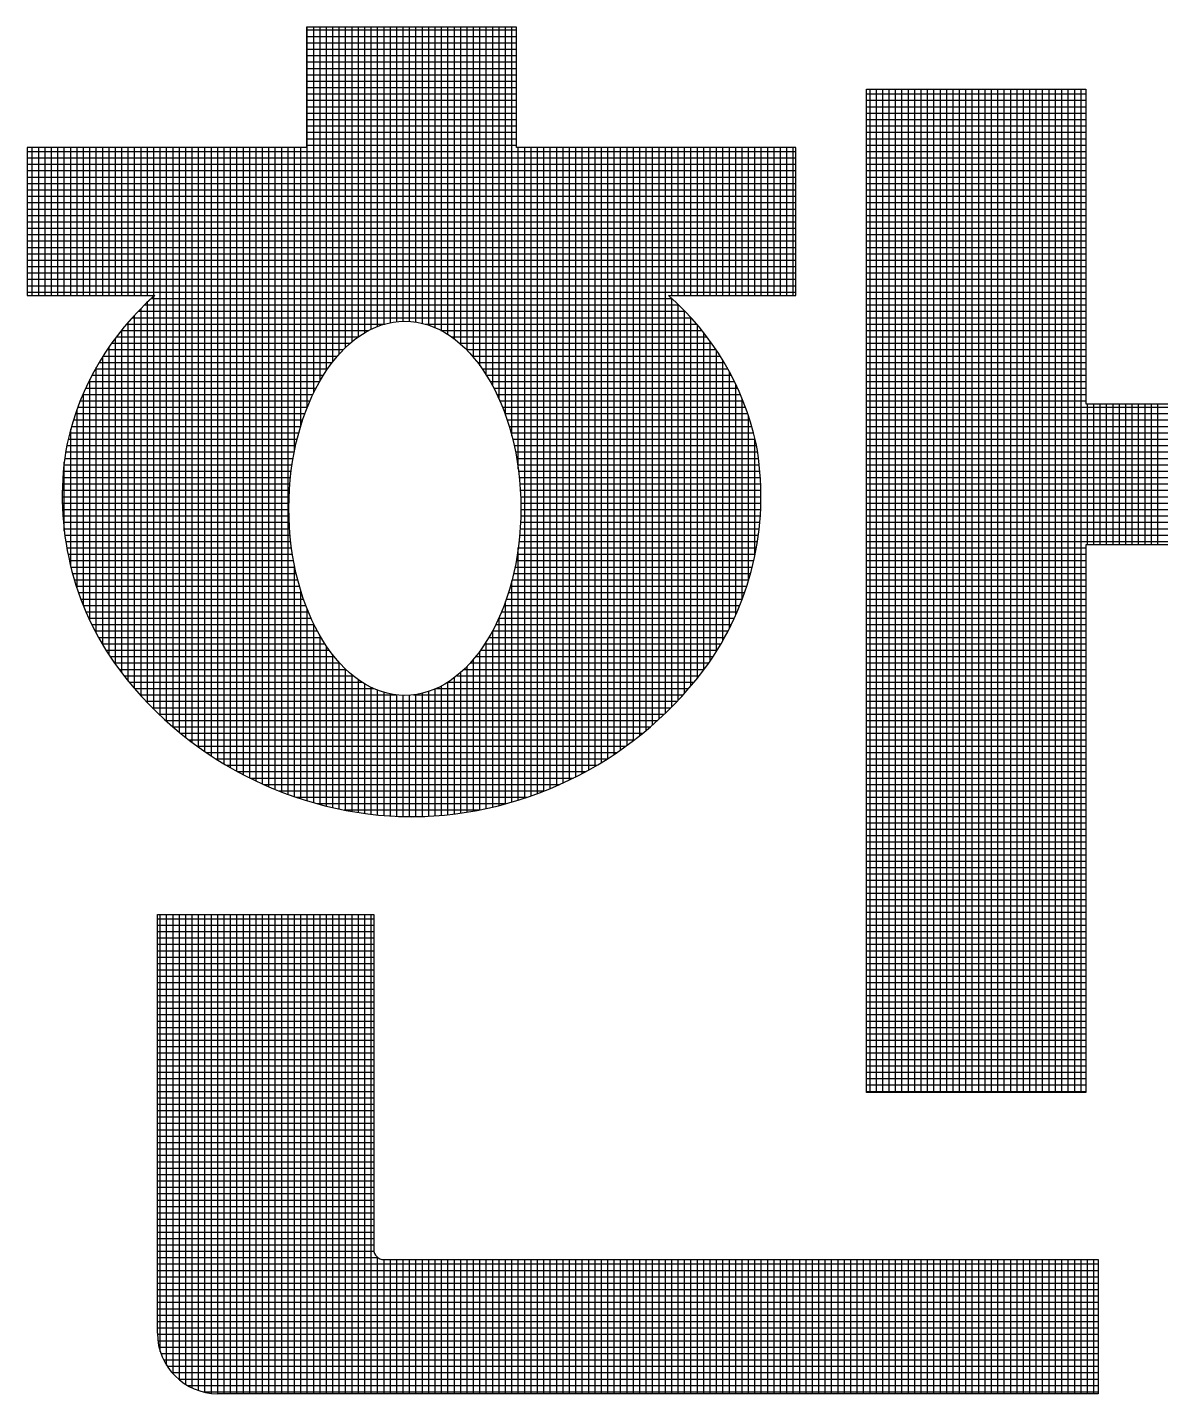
# Model space of a CAD drawing. Header units: inches. Extents: x 1009 to 1850, y 0 to 594.
# Drawn here: x 1713.469 to 1716.547, y 102.452 to 106.163 of the extents above; entities that cross this region are included whole.
import ezdxf

# ---------------------------------------------------------------- set-up
doc = ezdxf.new("R2010")
doc.units = ezdxf.units.IN
doc.header["$MEASUREMENT"] = 0
doc.layers.add('BG ÇÑ±¹Áö¿ª³\xad¹æ±â¼úÁÖ½ÄÈ¸»ç CI', color=7, linetype='Continuous')

msp = doc.modelspace()

# ---------------------------------------------------------------- linework, layer by layer
at = {"layer": 'BG ÇÑ±¹Áö¿ª³\xad¹æ±â¼úÁÖ½ÄÈ¸»ç CI', "color": 7, "linetype": 'Continuous', "lineweight": 25}
for p, q in [((1714.7977, 106.1631), (1714.2273, 106.1631)), ((1714.2273, 106.1631), (1714.2273, 105.8369)), ((1714.2273, 106.1559), (1714.7977, 106.1559)), ((1714.2273, 106.1386), (1714.7977, 106.1386)), ((1714.2292, 105.131), (1714.2292, 106.1631)), ((1714.2466, 105.1705), (1714.2466, 106.1631)), ((1714.2639, 105.2032), (1714.2639, 106.1631)), ((1714.2813, 105.231), (1714.2813, 106.1631)), ((1714.2987, 105.255), (1714.2987, 106.1631)), ((1714.316, 105.2757), (1714.316, 106.1631)), ((1714.3334, 105.2936), (1714.3334, 106.1631)), ((1714.3508, 105.3091), (1714.3508, 106.1631)), ((1714.3681, 105.3223), (1714.3681, 106.1631)), ((1714.3855, 105.3336), (1714.3855, 106.1631)), ((1714.4029, 105.343), (1714.4029, 106.1631)), ((1714.4202, 105.3507), (1714.4202, 106.1631)), ((1714.4376, 105.3566), (1714.4376, 106.1631)), ((1714.455, 105.3609), (1714.455, 106.1631)), ((1714.4723, 105.3637), (1714.4723, 106.1631)), ((1714.4897, 105.3649), (1714.4897, 106.1631)), ((1714.507, 105.3645), (1714.507, 106.1631)), ((1714.5244, 105.3626), (1714.5244, 106.1631)), ((1714.5418, 105.3591), (1714.5418, 106.1631)), ((1714.5591, 105.354), (1714.5591, 106.1631)), ((1714.5765, 105.3473), (1714.5765, 106.1631)), ((1714.5939, 105.3389), (1714.5939, 106.1631)), ((1714.6112, 105.3286), (1714.6112, 106.1631)), ((1714.6286, 105.3164), (1714.6286, 106.1631)), ((1714.646, 105.3021), (1714.646, 106.1631)), ((1714.6633, 105.2855), (1714.6633, 106.1631)), ((1714.6807, 105.2663), (1714.6807, 106.1631)), ((1714.6981, 105.2442), (1714.6981, 106.1631)), ((1714.7154, 105.2186), (1714.7154, 106.1631)), ((1714.7328, 105.1886), (1714.7328, 106.1631)), ((1714.7501, 105.153), (1714.7501, 106.1631)), ((1714.7675, 105.1094), (1714.7675, 106.1631)), ((1714.7849, 105.0526), (1714.7849, 106.1631)), ((1714.7977, 105.8369), (1714.7977, 106.1631)), ((1714.2273, 106.1212), (1714.7977, 106.1212)), ((1714.2273, 106.1038), (1714.7977, 106.1038)), ((1714.2273, 106.0865), (1714.7977, 106.0865)), ((1714.2273, 106.0691), (1714.7977, 106.0691)), ((1714.2273, 106.0517), (1714.7977, 106.0517)), ((1714.2273, 106.0344), (1714.7977, 106.0344)), ((1714.2273, 106.017), (1714.7977, 106.017)), ((1714.2273, 105.9996), (1714.7977, 105.9996)), ((1714.2273, 105.9823), (1714.7977, 105.9823)), ((1715.7473, 103.2703), (1715.7473, 105.995)), ((1715.7473, 105.995), (1716.3433, 105.995)), ((1715.7473, 105.9823), (1716.3433, 105.9823)), ((1715.7573, 103.2703), (1715.7573, 105.995)), ((1715.7747, 103.2703), (1715.7747, 105.995)), ((1715.792, 103.2703), (1715.792, 105.995)), ((1715.8094, 103.2703), (1715.8094, 105.995)), ((1715.8267, 103.2703), (1715.8267, 105.995)), ((1715.8441, 103.2703), (1715.8441, 105.995)), ((1715.8615, 103.2703), (1715.8615, 105.995)), ((1715.8788, 103.2703), (1715.8788, 105.995)), ((1715.8962, 103.2703), (1715.8962, 105.995)), ((1715.9136, 103.2703), (1715.9136, 105.995)), ((1715.9309, 103.2703), (1715.9309, 105.995)), ((1715.9483, 103.2703), (1715.9483, 105.995)), ((1715.9657, 103.2703), (1715.9657, 105.995)), ((1715.983, 103.2703), (1715.983, 105.995)), ((1716.0004, 103.2703), (1716.0004, 105.995)), ((1716.0178, 103.2703), (1716.0178, 105.995)), ((1716.0351, 103.2703), (1716.0351, 105.995)), ((1716.0525, 103.2703), (1716.0525, 105.995)), ((1716.0699, 103.2703), (1716.0699, 105.995)), ((1716.0872, 103.2703), (1716.0872, 105.995)), ((1716.1046, 103.2703), (1716.1046, 105.995)), ((1716.1219, 103.2703), (1716.1219, 105.995)), ((1716.1393, 103.2703), (1716.1393, 105.995)), ((1716.1567, 103.2703), (1716.1567, 105.995)), ((1716.174, 103.2703), (1716.174, 105.995)), ((1716.1914, 103.2703), (1716.1914, 105.995)), ((1716.2088, 103.2703), (1716.2088, 105.995)), ((1716.2261, 103.2703), (1716.2261, 105.995)), ((1716.2435, 103.2703), (1716.2435, 105.995)), ((1716.2609, 103.2703), (1716.2609, 105.995)), ((1716.2782, 103.2703), (1716.2782, 105.995)), ((1716.2956, 103.2703), (1716.2956, 105.995)), ((1716.313, 103.2703), (1716.313, 105.995)), ((1716.3303, 103.2703), (1716.3303, 105.995)), ((1716.3433, 105.995), (1716.3433, 105.141)), ((1714.2273, 105.9649), (1714.7977, 105.9649)), ((1714.2273, 105.9476), (1714.7977, 105.9476)), ((1715.7473, 105.9649), (1716.3433, 105.9649)), ((1715.7473, 105.9476), (1716.3433, 105.9476)), ((1714.2273, 105.9302), (1714.7977, 105.9302)), ((1714.2273, 105.9128), (1714.7977, 105.9128)), ((1715.7473, 105.9302), (1716.3433, 105.9302)), ((1715.7473, 105.9128), (1716.3433, 105.9128)), ((1714.2273, 105.8955), (1714.7977, 105.8955)), ((1714.2273, 105.8781), (1714.7977, 105.8781)), ((1715.7473, 105.8955), (1716.3433, 105.8955)), ((1715.7473, 105.8781), (1716.3433, 105.8781)), ((1714.2273, 105.8369), (1713.469, 105.8369)), ((1713.469, 105.8369), (1713.469, 105.4346)), ((1713.4825, 105.4346), (1713.4825, 105.8369)), ((1713.4999, 105.4346), (1713.4999, 105.8369)), ((1713.5173, 105.4346), (1713.5173, 105.8369)), ((1713.5346, 105.4346), (1713.5346, 105.8369)), ((1713.552, 105.4346), (1713.552, 105.8369)), ((1713.5694, 105.4346), (1713.5694, 105.8369)), ((1713.5867, 105.4346), (1713.5867, 105.8369)), ((1713.6041, 105.4346), (1713.6041, 105.8369)), ((1713.6215, 105.4346), (1713.6215, 105.8369)), ((1713.6388, 105.4346), (1713.6388, 105.8369)), ((1713.6562, 105.4346), (1713.6562, 105.8369)), ((1713.6736, 105.4346), (1713.6736, 105.8369)), ((1713.6909, 105.4346), (1713.6909, 105.8369)), ((1713.7083, 105.4346), (1713.7083, 105.8369)), ((1713.7256, 105.4346), (1713.7256, 105.8369)), ((1713.743, 105.4346), (1713.743, 105.8369)), ((1713.7604, 105.4346), (1713.7604, 105.8369)), ((1713.7777, 105.4346), (1713.7777, 105.8369)), ((1713.7951, 105.4346), (1713.7951, 105.8369)), ((1713.8125, 105.4346), (1713.8125, 105.8369)), ((1713.8298, 104.2944), (1713.8298, 105.8369)), ((1713.8472, 104.2784), (1713.8472, 105.8369)), ((1713.8646, 104.263), (1713.8646, 105.8369)), ((1713.8819, 104.2484), (1713.8819, 105.8369)), ((1713.8993, 104.2344), (1713.8993, 105.8369)), ((1713.9167, 104.2211), (1713.9167, 105.8369)), ((1713.934, 104.2083), (1713.934, 105.8369)), ((1713.9514, 104.1961), (1713.9514, 105.8369)), ((1713.9687, 104.1844), (1713.9687, 105.8369)), ((1713.9861, 104.1732), (1713.9861, 105.8369)), ((1714.0035, 104.1626), (1714.0035, 105.8369)), ((1714.0208, 104.1524), (1714.0208, 105.8369)), ((1714.0382, 104.1426), (1714.0382, 105.8369)), ((1714.0556, 104.1333), (1714.0556, 105.8369)), ((1714.0729, 104.1245), (1714.0729, 105.8369)), ((1714.0903, 104.116), (1714.0903, 105.8369)), ((1714.1077, 104.108), (1714.1077, 105.8369)), ((1714.125, 104.1004), (1714.125, 105.8369)), ((1714.1424, 104.0931), (1714.1424, 105.8369)), ((1714.1598, 104.0863), (1714.1598, 105.8369)), ((1714.1771, 104.0797), (1714.1771, 105.8369)), ((1714.1945, 105.0121), (1714.1945, 105.8369)), ((1714.2119, 105.0814), (1714.2119, 105.8369)), ((1714.2273, 105.8607), (1714.7977, 105.8607)), ((1714.2273, 105.8434), (1714.7977, 105.8434)), ((1715.556, 105.8369), (1714.7977, 105.8369)), ((1714.8022, 104.963), (1714.8022, 105.8369)), ((1714.8196, 104.0699), (1714.8196, 105.8369)), ((1714.837, 104.0758), (1714.837, 105.8369)), ((1714.8543, 104.0821), (1714.8543, 105.8369)), ((1714.8717, 104.0888), (1714.8717, 105.8369)), ((1714.8891, 104.0958), (1714.8891, 105.8369)), ((1714.9064, 104.1032), (1714.9064, 105.8369)), ((1714.9238, 104.111), (1714.9238, 105.8369)), ((1714.9412, 104.1191), (1714.9412, 105.8369)), ((1714.9585, 104.1277), (1714.9585, 105.8369)), ((1714.9759, 104.1367), (1714.9759, 105.8369)), ((1714.9933, 104.1462), (1714.9933, 105.8369)), ((1715.0106, 104.1561), (1715.0106, 105.8369)), ((1715.028, 104.1665), (1715.028, 105.8369)), ((1715.0453, 104.1773), (1715.0453, 105.8369)), ((1715.0627, 104.1887), (1715.0627, 105.8369)), ((1715.0801, 104.2005), (1715.0801, 105.8369)), ((1715.0974, 104.213), (1715.0974, 105.8369)), ((1715.1148, 104.226), (1715.1148, 105.8369)), ((1715.1322, 104.2395), (1715.1322, 105.8369)), ((1715.1495, 104.2538), (1715.1495, 105.8369)), ((1715.1669, 104.2687), (1715.1669, 105.8369)), ((1715.1843, 104.2843), (1715.1843, 105.8369)), ((1715.2016, 104.3006), (1715.2016, 105.8369)), ((1715.219, 105.4346), (1715.219, 105.8369)), ((1715.2364, 105.4346), (1715.2364, 105.8369)), ((1715.2537, 105.4346), (1715.2537, 105.8369)), ((1715.2711, 105.4346), (1715.2711, 105.8369)), ((1715.2884, 105.4346), (1715.2884, 105.8369)), ((1715.3058, 105.4346), (1715.3058, 105.8369)), ((1715.3232, 105.4346), (1715.3232, 105.8369)), ((1715.3405, 105.4346), (1715.3405, 105.8369)), ((1715.3579, 105.4346), (1715.3579, 105.8369)), ((1715.3753, 105.4346), (1715.3753, 105.8369)), ((1715.3926, 105.4346), (1715.3926, 105.8369)), ((1715.41, 105.4346), (1715.41, 105.8369)), ((1715.4274, 105.4346), (1715.4274, 105.8369)), ((1715.4447, 105.4346), (1715.4447, 105.8369)), ((1715.4621, 105.4346), (1715.4621, 105.8369)), ((1715.4795, 105.4346), (1715.4795, 105.8369)), ((1715.4968, 105.4346), (1715.4968, 105.8369)), ((1715.5142, 105.4346), (1715.5142, 105.8369)), ((1715.5316, 105.4346), (1715.5316, 105.8369)), ((1715.5489, 105.4346), (1715.5489, 105.8369)), ((1715.556, 105.4346), (1715.556, 105.8369)), ((1715.7473, 105.8607), (1716.3433, 105.8607)), ((1715.7473, 105.8434), (1716.3433, 105.8434)), ((1713.469, 105.826), (1715.556, 105.826)), ((1713.469, 105.8086), (1715.556, 105.8086)), ((1715.7473, 105.826), (1716.3433, 105.826)), ((1715.7473, 105.8086), (1716.3433, 105.8086)), ((1713.469, 105.7913), (1715.556, 105.7913)), ((1713.469, 105.7739), (1715.556, 105.7739)), ((1715.7473, 105.7913), (1716.3433, 105.7913)), ((1715.7473, 105.7739), (1716.3433, 105.7739)), ((1713.469, 105.7565), (1715.556, 105.7565)), ((1713.469, 105.7392), (1715.556, 105.7392)), ((1713.469, 105.7218), (1715.556, 105.7218)), ((1715.7473, 105.7565), (1716.3433, 105.7565)), ((1715.7473, 105.7392), (1716.3433, 105.7392)), ((1715.7473, 105.7218), (1716.3433, 105.7218)), ((1713.469, 105.7045), (1715.556, 105.7045)), ((1713.469, 105.6871), (1715.556, 105.6871)), ((1715.7473, 105.7045), (1716.3433, 105.7045)), ((1715.7473, 105.6871), (1716.3433, 105.6871)), ((1713.469, 105.6697), (1715.556, 105.6697)), ((1713.469, 105.6524), (1715.556, 105.6524)), ((1715.7473, 105.6697), (1716.3433, 105.6697)), ((1715.7473, 105.6524), (1716.3433, 105.6524)), ((1713.469, 105.635), (1715.556, 105.635)), ((1713.469, 105.6176), (1715.556, 105.6176)), ((1715.7473, 105.635), (1716.3433, 105.635)), ((1715.7473, 105.6176), (1716.3433, 105.6176)), ((1713.469, 105.6003), (1715.556, 105.6003)), ((1713.469, 105.5829), (1715.556, 105.5829)), ((1715.7473, 105.6003), (1716.3433, 105.6003)), ((1715.7473, 105.5829), (1716.3433, 105.5829)), ((1713.469, 105.5655), (1715.556, 105.5655)), ((1713.469, 105.5482), (1715.556, 105.5482)), ((1715.7473, 105.5655), (1716.3433, 105.5655)), ((1715.7473, 105.5482), (1716.3433, 105.5482)), ((1713.469, 105.5308), (1715.556, 105.5308)), ((1713.469, 105.5134), (1715.556, 105.5134)), ((1715.7473, 105.5308), (1716.3433, 105.5308)), ((1715.7473, 105.5134), (1716.3433, 105.5134)), ((1713.469, 105.4961), (1715.556, 105.4961)), ((1713.469, 105.4787), (1715.556, 105.4787)), ((1713.469, 105.4613), (1715.556, 105.4613)), ((1715.7473, 105.4961), (1716.3433, 105.4961)), ((1715.7473, 105.4787), (1716.3433, 105.4787)), ((1715.7473, 105.4613), (1716.3433, 105.4613)), ((1713.469, 105.444), (1715.556, 105.444)), ((1713.469, 105.4346), (1713.8151, 105.4346)), ((1713.8061, 105.4266), (1715.2189, 105.4266)), ((1713.8125, 104.3113), (1713.8125, 105.4323)), ((1715.2099, 105.4346), (1715.556, 105.4346)), ((1715.219, 104.3177), (1715.219, 105.4265)), ((1715.7473, 105.444), (1716.3433, 105.444)), ((1715.7473, 105.4266), (1716.3433, 105.4266)), ((1713.7702, 105.3919), (1715.2548, 105.3919)), ((1713.7777, 104.3475), (1713.7777, 105.3996)), ((1713.7875, 105.4093), (1715.2375, 105.4093)), ((1713.7951, 104.329), (1713.7951, 105.4165)), ((1715.2364, 104.3358), (1715.2364, 105.4103)), ((1715.2537, 104.3547), (1715.2537, 105.393)), ((1715.7473, 105.4093), (1716.3433, 105.4093)), ((1715.7473, 105.3919), (1716.3433, 105.3919)), ((1713.7386, 105.3572), (1714.4395, 105.3572)), ((1713.743, 104.3878), (1713.743, 105.3623)), ((1713.7539, 105.3745), (1715.2711, 105.3745)), ((1713.7604, 104.3671), (1713.7604, 105.3816)), ((1714.5491, 105.3572), (1715.2864, 105.3572)), ((1715.2711, 104.3747), (1715.2711, 105.3746)), ((1715.2884, 104.3958), (1715.2884, 105.3548)), ((1715.7473, 105.3745), (1716.3433, 105.3745)), ((1715.7473, 105.3572), (1716.3433, 105.3572)), ((1713.7083, 104.4328), (1713.7083, 105.3193)), ((1713.7106, 105.3224), (1714.3683, 105.3224)), ((1713.7242, 105.3398), (1714.3965, 105.3398)), ((1713.7256, 104.4096), (1713.7256, 105.3416)), ((1714.5921, 105.3398), (1715.3008, 105.3398)), ((1714.6204, 105.3224), (1715.3144, 105.3224)), ((1715.3058, 104.4181), (1715.3058, 105.3335)), ((1715.7473, 105.3398), (1716.3433, 105.3398)), ((1715.7473, 105.3224), (1716.3433, 105.3224)), ((1713.6859, 105.2877), (1714.3274, 105.2877)), ((1713.6909, 104.4583), (1713.6909, 105.2951)), ((1713.6979, 105.3051), (1714.346, 105.3051)), ((1714.6426, 105.3051), (1715.3271, 105.3051)), ((1714.6612, 105.2877), (1715.3391, 105.2877)), ((1715.3232, 104.4419), (1715.3232, 105.3105)), ((1715.3405, 104.4684), (1715.3405, 105.2855)), ((1715.7473, 105.3051), (1716.3433, 105.3051)), ((1715.7473, 105.2877), (1716.3433, 105.2877)), ((1713.6562, 104.5174), (1713.6562, 105.2395)), ((1713.664, 105.253), (1714.2971, 105.253)), ((1713.6736, 104.4864), (1713.6736, 105.2686)), ((1713.6746, 105.2703), (1714.3113, 105.2703)), ((1714.6773, 105.2703), (1715.3504, 105.2703)), ((1714.6915, 105.253), (1715.361, 105.253)), ((1715.3579, 104.4976), (1715.3579, 105.2581)), ((1715.7473, 105.2703), (1716.3433, 105.2703)), ((1715.7473, 105.253), (1716.3433, 105.253)), ((1713.6358, 105.2009), (1714.2626, 105.2009)), ((1713.6388, 104.5522), (1713.6388, 105.2069)), ((1713.6446, 105.2182), (1714.273, 105.2182)), ((1713.654, 105.2356), (1714.2844, 105.2356)), ((1714.7042, 105.2356), (1715.371, 105.2356)), ((1714.7156, 105.2182), (1715.3804, 105.2182)), ((1714.726, 105.2009), (1715.3892, 105.2009)), ((1715.3753, 104.5299), (1715.3753, 105.2278)), ((1715.7473, 105.2356), (1716.3433, 105.2356)), ((1715.7473, 105.2182), (1716.3433, 105.2182)), ((1715.7473, 105.2009), (1716.3433, 105.2009)), ((1713.6199, 105.1662), (1714.2445, 105.1662)), ((1713.6215, 104.592), (1713.6215, 105.1698)), ((1713.6276, 105.1835), (1714.2531, 105.1835)), ((1714.7355, 105.1835), (1715.3974, 105.1835)), ((1714.7441, 105.1662), (1715.4051, 105.1662)), ((1715.3926, 104.5663), (1715.3926, 105.1937)), ((1715.7473, 105.1835), (1716.3433, 105.1835)), ((1715.7473, 105.1662), (1716.3433, 105.1662)), ((1713.6041, 104.6393), (1713.6041, 105.1262)), ((1713.606, 105.1314), (1714.2294, 105.1314)), ((1713.6127, 105.1488), (1714.2366, 105.1488)), ((1714.752, 105.1488), (1715.4123, 105.1488)), ((1714.7592, 105.1314), (1715.419, 105.1314)), ((1715.41, 104.6086), (1715.41, 105.1545)), ((1715.7473, 105.1488), (1716.3433, 105.1488)), ((1715.7473, 105.1314), (1716.86, 105.1314)), ((1716.3433, 105.141), (1716.86, 105.141)), ((1716.3477, 104.7578), (1716.3477, 105.141)), ((1716.365, 104.7578), (1716.365, 105.141)), ((1716.3824, 104.7578), (1716.3824, 105.141)), ((1716.3998, 104.7578), (1716.3998, 105.141)), ((1716.4171, 104.7578), (1716.4171, 105.141)), ((1716.4345, 104.7578), (1716.4345, 105.141)), ((1716.4519, 104.7578), (1716.4519, 105.141)), ((1716.4692, 104.7578), (1716.4692, 105.141)), ((1716.4866, 104.7578), (1716.4866, 105.141)), ((1716.504, 104.7578), (1716.504, 105.141)), ((1716.5213, 104.7578), (1716.5213, 105.141)), ((1716.5387, 104.7578), (1716.5387, 105.141)), ((1713.5941, 105.0967), (1714.2167, 105.0967)), ((1713.5998, 105.1141), (1714.2228, 105.1141)), ((1714.7659, 105.1141), (1715.4252, 105.1141)), ((1714.7719, 105.0967), (1715.4309, 105.0967)), ((1715.4274, 104.6597), (1715.4274, 105.1076)), ((1715.7473, 105.1141), (1716.86, 105.1141)), ((1715.7473, 105.0967), (1716.86, 105.0967)), ((1713.5841, 105.062), (1714.2062, 105.062)), ((1713.5867, 104.6996), (1713.5867, 105.0718)), ((1713.5889, 105.0793), (1714.2112, 105.0793)), ((1714.7774, 105.0793), (1715.4361, 105.0793)), ((1714.7824, 105.062), (1715.4409, 105.062)), ((1715.7473, 105.0793), (1716.86, 105.0793)), ((1715.7473, 105.062), (1716.86, 105.062)), ((1713.576, 105.0272), (1714.1977, 105.0272)), ((1713.5797, 105.0446), (1714.2017, 105.0446)), ((1714.7869, 105.0446), (1715.4453, 105.0446)), ((1714.791, 105.0272), (1715.449, 105.0272)), ((1715.4447, 104.7281), (1715.4447, 105.0469)), ((1715.7473, 105.0446), (1716.86, 105.0446)), ((1715.7473, 105.0272), (1716.86, 105.0272)), ((1713.5694, 104.7951), (1713.5694, 104.9824)), ((1713.5706, 104.9925), (1714.1909, 104.9925)), ((1713.5731, 105.0099), (1714.194, 105.0099)), ((1714.7946, 105.0099), (1715.4519, 105.0099)), ((1714.7978, 104.9925), (1715.4544, 104.9925)), ((1715.7473, 105.0099), (1716.86, 105.0099)), ((1715.7473, 104.9925), (1716.86, 104.9925)), ((1713.5668, 104.9578), (1714.1857, 104.9578)), ((1713.5685, 104.9751), (1714.1881, 104.9751)), ((1714.8005, 104.9751), (1715.4565, 104.9751)), ((1714.8029, 104.9578), (1715.4582, 104.9578)), ((1715.7473, 104.9751), (1716.86, 104.9751)), ((1715.7473, 104.9578), (1716.86, 104.9578)), ((1713.564, 104.9057), (1714.1809, 104.9057)), ((1713.5646, 104.923), (1714.1821, 104.923)), ((1713.5655, 104.9404), (1714.1837, 104.9404)), ((1714.8049, 104.9404), (1715.4595, 104.9404)), ((1714.8065, 104.923), (1715.4604, 104.923)), ((1714.8077, 104.9057), (1715.461, 104.9057)), ((1715.7473, 104.9404), (1716.86, 104.9404)), ((1715.7473, 104.923), (1716.86, 104.923)), ((1715.7473, 104.9057), (1716.86, 104.9057)), ((1713.5638, 104.8883), (1714.18, 104.8883)), ((1713.564, 104.871), (1714.1795, 104.871)), ((1714.8086, 104.8883), (1715.4612, 104.8883)), ((1714.8091, 104.871), (1715.461, 104.871)), ((1715.7473, 104.8883), (1716.86, 104.8883)), ((1715.7473, 104.871), (1716.86, 104.871)), ((1713.5646, 104.8536), (1714.1794, 104.8536)), ((1713.5656, 104.8362), (1714.1797, 104.8362)), ((1714.8089, 104.8362), (1715.4594, 104.8362)), ((1714.8092, 104.8536), (1715.4604, 104.8536)), ((1715.7473, 104.8536), (1716.86, 104.8536)), ((1715.7473, 104.8362), (1716.86, 104.8362)), ((1713.5669, 104.8189), (1714.1803, 104.8189)), ((1713.5686, 104.8015), (1714.1813, 104.8015)), ((1714.8073, 104.8015), (1715.4564, 104.8015)), ((1714.8083, 104.8189), (1715.4581, 104.8189)), ((1715.7473, 104.8189), (1716.86, 104.8189)), ((1715.7473, 104.8015), (1716.86, 104.8015)), ((1713.5707, 104.7841), (1714.1826, 104.7841)), ((1713.5733, 104.7668), (1714.1844, 104.7668)), ((1714.8042, 104.7668), (1715.4517, 104.7668)), ((1714.806, 104.7841), (1715.4542, 104.7841)), ((1715.7473, 104.7841), (1716.86, 104.7841)), ((1715.7473, 104.7668), (1716.86, 104.7668)), ((1716.3433, 104.7578), (1716.3433, 103.2703)), ((1716.86, 104.7578), (1716.3433, 104.7578)), ((1713.5762, 104.7494), (1714.1865, 104.7494)), ((1713.5795, 104.732), (1714.189, 104.732)), ((1714.7996, 104.732), (1715.4455, 104.732)), ((1714.8021, 104.7494), (1715.4488, 104.7494)), ((1714.8022, 104.0644), (1714.8022, 104.7505)), ((1715.7473, 104.7494), (1716.3433, 104.7494)), ((1715.7473, 104.732), (1716.3433, 104.732)), ((1713.5832, 104.7147), (1714.192, 104.7147)), ((1713.5873, 104.6973), (1714.1953, 104.6973)), ((1714.1945, 104.0736), (1714.1945, 104.7014)), ((1714.7933, 104.6973), (1715.4377, 104.6973)), ((1714.7966, 104.7147), (1715.4418, 104.7147)), ((1715.7473, 104.7147), (1716.3433, 104.7147)), ((1715.7473, 104.6973), (1716.3433, 104.6973)), ((1713.5918, 104.6799), (1714.1991, 104.6799)), ((1713.5968, 104.6626), (1714.2033, 104.6626)), ((1713.6022, 104.6452), (1714.208, 104.6452)), ((1714.7806, 104.6452), (1715.4228, 104.6452)), ((1714.7849, 104.0591), (1714.7849, 104.6609)), ((1714.7853, 104.6626), (1715.4282, 104.6626)), ((1714.7895, 104.6799), (1715.4332, 104.6799)), ((1715.7473, 104.6799), (1716.3433, 104.6799)), ((1715.7473, 104.6626), (1716.3433, 104.6626)), ((1715.7473, 104.6452), (1716.3433, 104.6452)), ((1713.608, 104.6279), (1714.2132, 104.6279)), ((1713.6143, 104.6105), (1714.2189, 104.6105)), ((1714.2119, 104.0678), (1714.2119, 104.6321)), ((1714.7698, 104.6105), (1715.4107, 104.6105)), ((1714.7754, 104.6279), (1715.417, 104.6279)), ((1715.7473, 104.6279), (1716.3433, 104.6279)), ((1715.7473, 104.6105), (1716.3433, 104.6105)), ((1713.621, 104.5931), (1714.2251, 104.5931)), ((1713.6282, 104.5758), (1714.2319, 104.5758)), ((1714.2292, 104.0624), (1714.2292, 104.5825)), ((1714.7567, 104.5758), (1715.3968, 104.5758)), ((1714.7635, 104.5931), (1715.404, 104.5931)), ((1714.7675, 104.0543), (1714.7675, 104.6041)), ((1715.7473, 104.5931), (1716.3433, 104.5931)), ((1715.7473, 104.5758), (1716.3433, 104.5758)), ((1713.636, 104.5584), (1714.2394, 104.5584)), ((1713.6442, 104.541), (1714.2476, 104.541)), ((1714.2466, 104.0573), (1714.2466, 104.543)), ((1714.741, 104.541), (1715.3808, 104.541)), ((1714.7492, 104.5584), (1715.389, 104.5584)), ((1714.7501, 104.0497), (1714.7501, 104.5605)), ((1715.7473, 104.5584), (1716.3433, 104.5584)), ((1715.7473, 104.541), (1716.3433, 104.541)), ((1713.6529, 104.5237), (1714.2565, 104.5237)), ((1713.6622, 104.5063), (1714.2663, 104.5063)), ((1714.2639, 104.0525), (1714.2639, 104.5103)), ((1714.7223, 104.5063), (1715.3628, 104.5063)), ((1714.7321, 104.5237), (1715.3721, 104.5237)), ((1714.7328, 104.0455), (1714.7328, 104.5249)), ((1715.7473, 104.5237), (1716.3433, 104.5237)), ((1715.7473, 104.5063), (1716.3433, 104.5063)), ((1713.6721, 104.4889), (1714.277, 104.4889)), ((1713.6825, 104.4716), (1714.2889, 104.4716)), ((1714.2813, 104.0481), (1714.2813, 104.4825)), ((1714.2987, 104.044), (1714.2987, 104.4586)), ((1714.6981, 104.038), (1714.6981, 104.4693)), ((1714.6997, 104.4716), (1715.3425, 104.4716)), ((1714.7116, 104.4889), (1715.3529, 104.4889)), ((1714.7154, 104.0416), (1714.7154, 104.4949)), ((1715.7473, 104.4889), (1716.3433, 104.4889)), ((1715.7473, 104.4716), (1716.3433, 104.4716)), ((1713.6936, 104.4542), (1714.3021, 104.4542)), ((1713.7053, 104.4368), (1714.317, 104.4368)), ((1714.316, 104.0402), (1714.316, 104.4379)), ((1714.6633, 104.0318), (1714.6633, 104.428)), ((1714.6716, 104.4368), (1715.3197, 104.4368)), ((1714.6807, 104.0348), (1714.6807, 104.4472)), ((1714.6865, 104.4542), (1715.3314, 104.4542)), ((1715.7473, 104.4542), (1716.3433, 104.4542)), ((1715.7473, 104.4368), (1716.3433, 104.4368)), ((1713.7181, 104.4195), (1714.3339, 104.4195)), ((1713.7315, 104.4021), (1714.3536, 104.4021)), ((1713.7455, 104.3847), (1714.3777, 104.3847)), ((1714.3334, 104.0368), (1714.3334, 104.4199)), ((1714.3508, 104.0336), (1714.3508, 104.4045)), ((1714.3681, 104.0308), (1714.3681, 104.3912)), ((1714.611, 104.3847), (1715.2795, 104.3847)), ((1714.6112, 104.0248), (1714.6112, 104.3849)), ((1714.6286, 104.0269), (1714.6286, 104.3971)), ((1714.635, 104.4021), (1715.2935, 104.4021)), ((1714.646, 104.0292), (1714.646, 104.4114)), ((1714.6547, 104.4195), (1715.3069, 104.4195)), ((1715.7473, 104.4195), (1716.3433, 104.4195)), ((1715.7473, 104.4021), (1716.3433, 104.4021)), ((1715.7473, 104.3847), (1716.3433, 104.3847)), ((1713.7602, 104.3674), (1714.4095, 104.3674)), ((1713.7755, 104.35), (1714.4708, 104.35)), ((1714.3855, 104.0283), (1714.3855, 104.3799)), ((1714.4029, 104.0261), (1714.4029, 104.3705)), ((1714.4202, 104.0242), (1714.4202, 104.3629)), ((1714.4376, 104.0226), (1714.4376, 104.3569)), ((1714.455, 104.0213), (1714.455, 104.3526)), ((1714.4723, 104.0203), (1714.4723, 104.3498)), ((1714.4897, 104.0196), (1714.4897, 104.3487)), ((1714.507, 104.0192), (1714.507, 104.349)), ((1714.5178, 104.35), (1715.2495, 104.35)), ((1714.5244, 104.0193), (1714.5244, 104.3509)), ((1714.5418, 104.0198), (1714.5418, 104.3544)), ((1714.5591, 104.0206), (1714.5591, 104.3595)), ((1714.5765, 104.0217), (1714.5765, 104.3662)), ((1714.5791, 104.3674), (1715.2648, 104.3674)), ((1714.5939, 104.0231), (1714.5939, 104.3747)), ((1715.7473, 104.3674), (1716.3433, 104.3674)), ((1715.7473, 104.35), (1716.3433, 104.35)), ((1713.7916, 104.3327), (1715.2334, 104.3327)), ((1713.8084, 104.3153), (1715.2166, 104.3153)), ((1715.7473, 104.3327), (1716.3433, 104.3327)), ((1715.7473, 104.3153), (1716.3433, 104.3153)), ((1713.8261, 104.2979), (1715.1988, 104.2979)), ((1713.8448, 104.2806), (1715.1802, 104.2806)), ((1715.7473, 104.2979), (1716.3433, 104.2979)), ((1715.7473, 104.2806), (1716.3433, 104.2806)), ((1713.8644, 104.2632), (1715.1606, 104.2632)), ((1713.8851, 104.2458), (1715.1399, 104.2458)), ((1715.7473, 104.2632), (1716.3433, 104.2632)), ((1715.7473, 104.2458), (1716.3433, 104.2458)), ((1713.9069, 104.2285), (1715.1181, 104.2285)), ((1713.9301, 104.2111), (1715.0949, 104.2111)), ((1715.7473, 104.2285), (1716.3433, 104.2285)), ((1715.7473, 104.2111), (1716.3433, 104.2111)), ((1713.9548, 104.1937), (1715.0702, 104.1937)), ((1713.9811, 104.1764), (1715.0439, 104.1764)), ((1715.7473, 104.1937), (1716.3433, 104.1937)), ((1715.7473, 104.1764), (1716.3433, 104.1764)), ((1714.0094, 104.159), (1715.0156, 104.159)), ((1714.04, 104.1416), (1714.985, 104.1416)), ((1714.0733, 104.1243), (1714.9517, 104.1243)), ((1715.7473, 104.159), (1716.3433, 104.159)), ((1715.7473, 104.1416), (1716.3433, 104.1416)), ((1715.7473, 104.1243), (1716.3433, 104.1243)), ((1714.1101, 104.1069), (1714.9149, 104.1069)), ((1714.1513, 104.0896), (1714.8737, 104.0896)), ((1715.7473, 104.1069), (1716.3433, 104.1069)), ((1715.7473, 104.0896), (1716.3433, 104.0896)), ((1714.1986, 104.0722), (1714.8264, 104.0722)), ((1714.2554, 104.0548), (1714.7696, 104.0548)), ((1715.7473, 104.0722), (1716.3433, 104.0722)), ((1715.7473, 104.0548), (1716.3433, 104.0548)), ((1714.3298, 104.0375), (1714.6952, 104.0375)), ((1714.4766, 104.0201), (1714.5484, 104.0201)), ((1715.7473, 104.0375), (1716.3433, 104.0375)), ((1715.7473, 104.0201), (1716.3433, 104.0201)), ((1715.7473, 104.0027), (1716.3433, 104.0027)), ((1715.7473, 103.9854), (1716.3433, 103.9854)), ((1715.7473, 103.968), (1716.3433, 103.968)), ((1715.7473, 103.9506), (1716.3433, 103.9506)), ((1715.7473, 103.9333), (1716.3433, 103.9333)), ((1715.7473, 103.9159), (1716.3433, 103.9159)), ((1715.7473, 103.8985), (1716.3433, 103.8985)), ((1715.7473, 103.8812), (1716.3433, 103.8812)), ((1715.7473, 103.8638), (1716.3433, 103.8638)), ((1715.7473, 103.8465), (1716.3433, 103.8465)), ((1715.7473, 103.8291), (1716.3433, 103.8291)), ((1715.7473, 103.8117), (1716.3433, 103.8117)), ((1715.7473, 103.7944), (1716.3433, 103.7944)), ((1713.8222, 103.754), (1714.4097, 103.754)), ((1713.8222, 102.6164), (1713.8222, 103.754)), ((1713.8298, 102.5671), (1713.8298, 103.754)), ((1713.8472, 102.5294), (1713.8472, 103.754)), ((1713.8646, 102.5064), (1713.8646, 103.754)), ((1713.8819, 102.4898), (1713.8819, 103.754)), ((1713.8993, 102.4773), (1713.8993, 103.754)), ((1713.9167, 102.4679), (1713.9167, 103.754)), ((1713.934, 102.4609), (1713.934, 103.754)), ((1713.9514, 102.4561), (1713.9514, 103.754)), ((1713.9687, 102.4533), (1713.9687, 103.754)), ((1713.9861, 102.4523), (1713.9861, 103.754)), ((1714.0035, 102.4523), (1714.0035, 103.754)), ((1714.0208, 102.4523), (1714.0208, 103.754)), ((1714.0382, 102.4523), (1714.0382, 103.754)), ((1714.0556, 102.4523), (1714.0556, 103.754)), ((1714.0729, 102.4523), (1714.0729, 103.754)), ((1714.0903, 102.4523), (1714.0903, 103.754)), ((1714.1077, 102.4523), (1714.1077, 103.754)), ((1714.125, 102.4523), (1714.125, 103.754)), ((1714.1424, 102.4523), (1714.1424, 103.754)), ((1714.1598, 102.4523), (1714.1598, 103.754)), ((1714.1771, 102.4523), (1714.1771, 103.754)), ((1714.1945, 102.4523), (1714.1945, 103.754)), ((1714.2119, 102.4523), (1714.2119, 103.754)), ((1714.2292, 102.4523), (1714.2292, 103.754)), ((1714.2466, 102.4523), (1714.2466, 103.754)), ((1714.2639, 102.4523), (1714.2639, 103.754)), ((1714.2813, 102.4523), (1714.2813, 103.754)), ((1714.2987, 102.4523), (1714.2987, 103.754)), ((1714.316, 102.4523), (1714.316, 103.754)), ((1714.3334, 102.4523), (1714.3334, 103.754)), ((1714.3508, 102.4523), (1714.3508, 103.754)), ((1714.3681, 102.4523), (1714.3681, 103.754)), ((1714.3855, 102.4523), (1714.3855, 103.754)), ((1714.4029, 102.4523), (1714.4029, 103.754)), ((1714.4097, 103.754), (1714.4097, 102.8438)), ((1715.7473, 103.777), (1716.3433, 103.777)), ((1715.7473, 103.7596), (1716.3433, 103.7596)), ((1713.8222, 103.7423), (1714.4097, 103.7423)), ((1713.8222, 103.7249), (1714.4097, 103.7249)), ((1715.7473, 103.7423), (1716.3433, 103.7423)), ((1715.7473, 103.7249), (1716.3433, 103.7249)), ((1713.8222, 103.7075), (1714.4097, 103.7075)), ((1713.8222, 103.6902), (1714.4097, 103.6902)), ((1715.7473, 103.7075), (1716.3433, 103.7075)), ((1715.7473, 103.6902), (1716.3433, 103.6902)), ((1713.8222, 103.6728), (1714.4097, 103.6728)), ((1713.8222, 103.6554), (1714.4097, 103.6554)), ((1715.7473, 103.6728), (1716.3433, 103.6728)), ((1715.7473, 103.6554), (1716.3433, 103.6554)), ((1713.8222, 103.6381), (1714.4097, 103.6381)), ((1713.8222, 103.6207), (1714.4097, 103.6207)), ((1715.7473, 103.6381), (1716.3433, 103.6381)), ((1715.7473, 103.6207), (1716.3433, 103.6207)), ((1713.8222, 103.6033), (1714.4097, 103.6033)), ((1713.8222, 103.586), (1714.4097, 103.586)), ((1713.8222, 103.5686), (1714.4097, 103.5686)), ((1715.7473, 103.6033), (1716.3433, 103.6033)), ((1715.7473, 103.586), (1716.3433, 103.586)), ((1715.7473, 103.5686), (1716.3433, 103.5686)), ((1713.8222, 103.5513), (1714.4097, 103.5513)), ((1713.8222, 103.5339), (1714.4097, 103.5339)), ((1715.7473, 103.5513), (1716.3433, 103.5513)), ((1715.7473, 103.5339), (1716.3433, 103.5339)), ((1713.8222, 103.5165), (1714.4097, 103.5165)), ((1713.8222, 103.4992), (1714.4097, 103.4992)), ((1715.7473, 103.5165), (1716.3433, 103.5165)), ((1715.7473, 103.4992), (1716.3433, 103.4992)), ((1713.8222, 103.4818), (1714.4097, 103.4818)), ((1713.8222, 103.4644), (1714.4097, 103.4644)), ((1715.7473, 103.4818), (1716.3433, 103.4818)), ((1715.7473, 103.4644), (1716.3433, 103.4644)), ((1713.8222, 103.4471), (1714.4097, 103.4471)), ((1713.8222, 103.4297), (1714.4097, 103.4297)), ((1715.7473, 103.4471), (1716.3433, 103.4471)), ((1715.7473, 103.4297), (1716.3433, 103.4297)), ((1713.8222, 103.4123), (1714.4097, 103.4123)), ((1713.8222, 103.395), (1714.4097, 103.395)), ((1715.7473, 103.4123), (1716.3433, 103.4123)), ((1715.7473, 103.395), (1716.3433, 103.395)), ((1713.8222, 103.3776), (1714.4097, 103.3776)), ((1713.8222, 103.3602), (1714.4097, 103.3602)), ((1715.7473, 103.3776), (1716.3433, 103.3776)), ((1715.7473, 103.3602), (1716.3433, 103.3602)), ((1713.8222, 103.3429), (1714.4097, 103.3429)), ((1713.8222, 103.3255), (1714.4097, 103.3255)), ((1713.8222, 103.3082), (1714.4097, 103.3082)), ((1715.7473, 103.3429), (1716.3433, 103.3429)), ((1715.7473, 103.3255), (1716.3433, 103.3255)), ((1715.7473, 103.3082), (1716.3433, 103.3082)), ((1713.8222, 103.2908), (1714.4097, 103.2908)), ((1713.8222, 103.2734), (1714.4097, 103.2734)), ((1715.7473, 103.2908), (1716.3433, 103.2908)), ((1715.7473, 103.2734), (1716.3433, 103.2734)), ((1713.8222, 103.2561), (1714.4097, 103.2561)), ((1713.8222, 103.2387), (1714.4097, 103.2387)), ((1716.3433, 103.2703), (1715.7473, 103.2703)), ((1713.8222, 103.2213), (1714.4097, 103.2213)), ((1713.8222, 103.204), (1714.4097, 103.204)), ((1713.8222, 103.1866), (1714.4097, 103.1866)), ((1713.8222, 103.1692), (1714.4097, 103.1692)), ((1713.8222, 103.1519), (1714.4097, 103.1519)), ((1713.8222, 103.1345), (1714.4097, 103.1345)), ((1713.8222, 103.1171), (1714.4097, 103.1171)), ((1713.8222, 103.0998), (1714.4097, 103.0998)), ((1713.8222, 103.0824), (1714.4097, 103.0824)), ((1713.8222, 103.065), (1714.4097, 103.065)), ((1713.8222, 103.0477), (1714.4097, 103.0477)), ((1713.8222, 103.0303), (1714.4097, 103.0303)), ((1713.8222, 103.013), (1714.4097, 103.013)), ((1713.8222, 102.9956), (1714.4097, 102.9956)), ((1713.8222, 102.9782), (1714.4097, 102.9782)), ((1713.8222, 102.9609), (1714.4097, 102.9609)), ((1713.8222, 102.9435), (1714.4097, 102.9435)), ((1713.8222, 102.9261), (1714.4097, 102.9261)), ((1713.8222, 102.9088), (1714.4097, 102.9088)), ((1713.8222, 102.8914), (1714.4097, 102.8914)), ((1713.8222, 102.874), (1714.4097, 102.874)), ((1713.8222, 102.8567), (1714.4097, 102.8567)), ((1713.8222, 102.8393), (1714.4101, 102.8393)), ((1713.8222, 102.8219), (1714.4206, 102.8219)), ((1713.8222, 102.8046), (1716.3766, 102.8046)), ((1714.4202, 102.4523), (1714.4202, 102.8222)), ((1714.4371, 102.8164), (1716.3766, 102.8164)), ((1714.4376, 102.4523), (1714.4376, 102.8164)), ((1714.455, 102.4523), (1714.455, 102.8164)), ((1714.4723, 102.4523), (1714.4723, 102.8164)), ((1714.4897, 102.4523), (1714.4897, 102.8164)), ((1714.507, 102.4523), (1714.507, 102.8164)), ((1714.5244, 102.4523), (1714.5244, 102.8164)), ((1714.5418, 102.4523), (1714.5418, 102.8164)), ((1714.5591, 102.4523), (1714.5591, 102.8164)), ((1714.5765, 102.4523), (1714.5765, 102.8164)), ((1714.5939, 102.4523), (1714.5939, 102.8164)), ((1714.6112, 102.4523), (1714.6112, 102.8164)), ((1714.6286, 102.4523), (1714.6286, 102.8164)), ((1714.646, 102.4523), (1714.646, 102.8164)), ((1714.6633, 102.4523), (1714.6633, 102.8164)), ((1714.6807, 102.4523), (1714.6807, 102.8164)), ((1714.6981, 102.4523), (1714.6981, 102.8164)), ((1714.7154, 102.4523), (1714.7154, 102.8164)), ((1714.7328, 102.4523), (1714.7328, 102.8164)), ((1714.7501, 102.4523), (1714.7501, 102.8164)), ((1714.7675, 102.4523), (1714.7675, 102.8164)), ((1714.7849, 102.4523), (1714.7849, 102.8164)), ((1714.8022, 102.4523), (1714.8022, 102.8164)), ((1714.8196, 102.4523), (1714.8196, 102.8164)), ((1714.837, 102.4523), (1714.837, 102.8164)), ((1714.8543, 102.4523), (1714.8543, 102.8164)), ((1714.8717, 102.4523), (1714.8717, 102.8164)), ((1714.8891, 102.4523), (1714.8891, 102.8164)), ((1714.9064, 102.4523), (1714.9064, 102.8164)), ((1714.9238, 102.4523), (1714.9238, 102.8164)), ((1714.9412, 102.4523), (1714.9412, 102.8164)), ((1714.9585, 102.4523), (1714.9585, 102.8164)), ((1714.9759, 102.4523), (1714.9759, 102.8164)), ((1714.9933, 102.4523), (1714.9933, 102.8164)), ((1715.0106, 102.4523), (1715.0106, 102.8164)), ((1715.028, 102.4523), (1715.028, 102.8164)), ((1715.0453, 102.4523), (1715.0453, 102.8164)), ((1715.0627, 102.4523), (1715.0627, 102.8164)), ((1715.0801, 102.4523), (1715.0801, 102.8164)), ((1715.0974, 102.4523), (1715.0974, 102.8164)), ((1715.1148, 102.4523), (1715.1148, 102.8164)), ((1715.1322, 102.4523), (1715.1322, 102.8164)), ((1715.1495, 102.4523), (1715.1495, 102.8164)), ((1715.1669, 102.4523), (1715.1669, 102.8164)), ((1715.1843, 102.4523), (1715.1843, 102.8164)), ((1715.2016, 102.4523), (1715.2016, 102.8164)), ((1715.219, 102.4523), (1715.219, 102.8164)), ((1715.2364, 102.4523), (1715.2364, 102.8164)), ((1715.2537, 102.4523), (1715.2537, 102.8164)), ((1715.2711, 102.4523), (1715.2711, 102.8164)), ((1715.2884, 102.4523), (1715.2884, 102.8164)), ((1715.3058, 102.4523), (1715.3058, 102.8164)), ((1715.3232, 102.4523), (1715.3232, 102.8164)), ((1715.3405, 102.4523), (1715.3405, 102.8164)), ((1715.3579, 102.4523), (1715.3579, 102.8164)), ((1715.3753, 102.4523), (1715.3753, 102.8164)), ((1715.3926, 102.4523), (1715.3926, 102.8164)), ((1715.41, 102.4523), (1715.41, 102.8164)), ((1715.4274, 102.4523), (1715.4274, 102.8164)), ((1715.4447, 102.4523), (1715.4447, 102.8164)), ((1715.4621, 102.4523), (1715.4621, 102.8164)), ((1715.4795, 102.4523), (1715.4795, 102.8164)), ((1715.4968, 102.4523), (1715.4968, 102.8164)), ((1715.5142, 102.4523), (1715.5142, 102.8164)), ((1715.5316, 102.4523), (1715.5316, 102.8164)), ((1715.5489, 102.4523), (1715.5489, 102.8164)), ((1715.5663, 102.4523), (1715.5663, 102.8164)), ((1715.5836, 102.4523), (1715.5836, 102.8164)), ((1715.601, 102.4523), (1715.601, 102.8164)), ((1715.6184, 102.4523), (1715.6184, 102.8164)), ((1715.6357, 102.4523), (1715.6357, 102.8164)), ((1715.6531, 102.4523), (1715.6531, 102.8164)), ((1715.6705, 102.4523), (1715.6705, 102.8164)), ((1715.6878, 102.4523), (1715.6878, 102.8164)), ((1715.7052, 102.4523), (1715.7052, 102.8164)), ((1715.7226, 102.4523), (1715.7226, 102.8164)), ((1715.7399, 102.4523), (1715.7399, 102.8164)), ((1715.7573, 102.4523), (1715.7573, 102.8164)), ((1715.7747, 102.4523), (1715.7747, 102.8164)), ((1715.792, 102.4523), (1715.792, 102.8164)), ((1715.8094, 102.4523), (1715.8094, 102.8164)), ((1715.8267, 102.4523), (1715.8267, 102.8164)), ((1715.8441, 102.4523), (1715.8441, 102.8164)), ((1715.8615, 102.4523), (1715.8615, 102.8164)), ((1715.8788, 102.4523), (1715.8788, 102.8164)), ((1715.8962, 102.4523), (1715.8962, 102.8164)), ((1715.9136, 102.4523), (1715.9136, 102.8164)), ((1715.9309, 102.4523), (1715.9309, 102.8164)), ((1715.9483, 102.4523), (1715.9483, 102.8164)), ((1715.9657, 102.4523), (1715.9657, 102.8164)), ((1715.983, 102.4523), (1715.983, 102.8164)), ((1716.0004, 102.4523), (1716.0004, 102.8164)), ((1716.0178, 102.4523), (1716.0178, 102.8164)), ((1716.0351, 102.4523), (1716.0351, 102.8164)), ((1716.0525, 102.4523), (1716.0525, 102.8164)), ((1716.0699, 102.4523), (1716.0699, 102.8164)), ((1716.0872, 102.4523), (1716.0872, 102.8164)), ((1716.1046, 102.4523), (1716.1046, 102.8164)), ((1716.1219, 102.4523), (1716.1219, 102.8164)), ((1716.1393, 102.4523), (1716.1393, 102.8164)), ((1716.1567, 102.4523), (1716.1567, 102.8164)), ((1716.174, 102.4523), (1716.174, 102.8164)), ((1716.1914, 102.4523), (1716.1914, 102.8164)), ((1716.2088, 102.4523), (1716.2088, 102.8164)), ((1716.2261, 102.4523), (1716.2261, 102.8164)), ((1716.2435, 102.4523), (1716.2435, 102.8164)), ((1716.2609, 102.4523), (1716.2609, 102.8164)), ((1716.2782, 102.4523), (1716.2782, 102.8164)), ((1716.2956, 102.4523), (1716.2956, 102.8164)), ((1716.313, 102.4523), (1716.313, 102.8164)), ((1716.3303, 102.4523), (1716.3303, 102.8164)), ((1716.3477, 102.4523), (1716.3477, 102.8164)), ((1716.365, 102.4523), (1716.365, 102.8164)), ((1716.3766, 102.8164), (1716.3766, 102.4523)), ((1713.8222, 102.7872), (1716.3766, 102.7872)), ((1713.8222, 102.7699), (1716.3766, 102.7699)), ((1713.8222, 102.7525), (1716.3766, 102.7525)), ((1713.8222, 102.7351), (1716.3766, 102.7351)), ((1713.8222, 102.7178), (1716.3766, 102.7178)), ((1713.8222, 102.7004), (1716.3766, 102.7004)), ((1713.8222, 102.683), (1716.3766, 102.683)), ((1713.8222, 102.6657), (1716.3766, 102.6657)), ((1713.8222, 102.6483), (1716.3766, 102.6483)), ((1713.8222, 102.6309), (1716.3766, 102.6309)), ((1713.8223, 102.6136), (1716.3766, 102.6136)), ((1713.8235, 102.5962), (1716.3766, 102.5962)), ((1713.8266, 102.5788), (1716.3766, 102.5788)), ((1713.8317, 102.5615), (1716.3766, 102.5615)), ((1713.839, 102.5441), (1716.3766, 102.5441)), ((1713.8489, 102.5267), (1716.3766, 102.5267)), ((1713.8619, 102.5094), (1716.3766, 102.5094)), ((1713.8793, 102.492), (1716.3766, 102.492)), ((1713.9037, 102.4747), (1716.3766, 102.4747)), ((1713.9463, 102.4573), (1716.3766, 102.4573)), ((1716.3766, 102.4523), (1713.9863, 102.4523))]:
    msp.add_line(p, q, dxfattribs=at)
for centre, radius, start, end in [((1714.3071, 104.8716), 0.7477, 131.1519, 167.5337), ((1714.7179, 104.8716), 0.7477, 12.4663, 48.8481), ((1714.3564, 104.8888), 0.7926, 169.5179, 214.5891), ((1714.6686, 104.8888), 0.7926, 325.4109, 10.4821), ((1714.5209, 105.0242), 1.0051, 215.6199, 269.5195), ((1714.5041, 105.0242), 1.0051, 270.4805, 324.3801), ((1714.4371, 102.8438), 0.0273, 180, 270), ((1713.9863, 102.6164), 0.1641, 180, 270)]:
    msp.add_arc(centre, radius, start, end, dxfattribs=at)
msp.add_ellipse((1714.4943, 104.8568), major_axis=(0, 0.5082), ratio=0.619682, dxfattribs=at)

doc.saveas('drawing.dxf')
